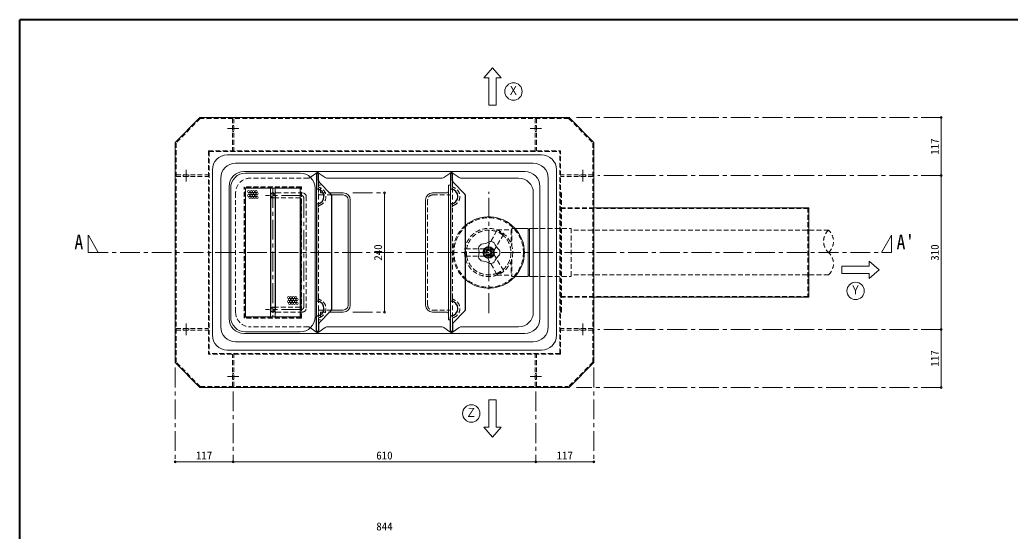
# Model space of a CAD drawing. Units: millimetres at full size, sheet at 1:8. Extents: x -1685 to 1555, y -1115 to 1133.
# Drawn here: x -1685 to 312, y 102 to 1133 of the extents above; entities that cross this region are included whole.
import ezdxf
from ezdxf.enums import TextEntityAlignment as Align

# ---------------------------------------------------------------- set-up
doc = ezdxf.new("R2010")
doc.units = ezdxf.units.MM
doc.header["$LTSCALE"] = 8
doc.header["$PDMODE"] = 32
doc.header["$PDSIZE"] = 4
doc.linetypes.add('CHAIN1', pattern=[8, 5, -1, 1, -1])
doc.linetypes.add('DASHED1', pattern=[1.8, 1.2, -0.6])
doc.layers.add('0-0_ﾚｲﾔ1', color=4, linetype='Continuous', lineweight=9)
doc.styles.add('ＭＳ ゴシック', font='')
doc.styles.get('ＭＳ ゴシック').set_extended_font_data('MS Gothic')

msp = doc.modelspace()

# ---------------------------------------------------------------- linework, layer by layer
at = {"layer": '0-0_ﾚｲﾔ1', "color": 1, "lineweight": 40}
for p in [(-1684.576, -1114.982), (1555.424, 1133.018)]:
    msp.add_line(p, (-1684.576, 1133.018), dxfattribs=at)
at = {"layer": '0-0_ﾚｲﾔ1'}
for p, q in [((-749.576, 1016.018), (-732.076, 1036.018)), ((-732.076, 1036.018), (-714.576, 1016.018)), ((-749.576, 1016.018), (-739.576, 1016.018)), ((-739.576, 1016.018), (-739.576, 961.018)), ((-724.576, 961.018), (-724.576, 1016.018)), ((-724.576, 1016.018), (-714.576, 1016.018)), ((-739.576, 961.018), (-724.576, 961.018)), ((172.424, 936.018), (172.424, 819.018)), ((-632.788, 860.807), (-1266.365, 860.807)), ((-649.576, 844.018), (-1249.576, 844.018)), ((-1296.365, 497.23), (-1296.365, 830.807)), ((-666.365, 827.23), (-1232.788, 827.23)), ((-602.788, 497.23), (-602.788, 830.807)), ((172.424, 819.018), (172.424, 509.018)), ((-1279.576, 514.018), (-1279.576, 814.018)), ((-820.576, 800.018), (-816.576, 800.018)), ((-820.576, 528.018), (-820.576, 800.018)), ((-619.576, 514.018), (-619.576, 814.018)), ((-1262.788, 530.807), (-1262.788, 797.23)), ((-1086.576, 793.45), (-1086.576, 760.587)), ((-1059.576, 784.018), (-1032.576, 784.018)), ((-1032.576, 780.018), (-1056.692, 780.018)), ((-949.576, 784.018), (-949.576, 544.018)), ((-824.576, 784.018), (-852.576, 784.018)), ((-816.576, 793.45), (-816.576, 760.587)), ((-636.365, 530.807), (-636.365, 797.23)), ((-1022.576, 770.018), (-1022.576, 558.018)), ((-1018.576, 770.018), (-1018.576, 558.018)), ((-866.576, 770.018), (-866.576, 558.018)), ((-527.576, 754.018), (-94.62, 754.018)), ((-94.62, 754.018), (-94.62, 574.018)), ((-660.076, 712.518), (-686.362, 712.518)), ((-660.076, 709.518), (-657.076, 709.518)), ((-657.076, 712.518), (-657.076, 615.518)), ((-657.076, 712.518), (-649.576, 712.518)), ((27.424, 646.518), (27.424, 636.518)), ((27.424, 646.518), (47.424, 629.018)), ((-27.576, 636.518), (-27.576, 621.518)), ((27.424, 636.518), (-27.576, 636.518)), ((-27.576, 621.518), (27.424, 621.518)), ((47.424, 629.018), (27.424, 611.518)), ((27.424, 621.518), (27.424, 611.518)), ((-660.076, 618.518), (-657.076, 618.518)), ((-657.076, 615.518), (-649.576, 615.518)), ((-1086.576, 534.587), (-1086.576, 567.45)), ((-816.576, 534.587), (-816.576, 567.45)), ((-527.576, 574.018), (-94.62, 574.018)), ((-1059.576, 544.018), (-1032.576, 544.018)), ((-1032.576, 548.018), (-1056.692, 548.018)), ((-824.576, 544.018), (-852.576, 544.018)), ((-820.576, 528.018), (-816.576, 528.018)), ((-666.365, 500.807), (-1232.788, 500.807)), ((172.424, 509.018), (172.424, 392.018)), ((-649.576, 484.018), (-1249.576, 484.018)), ((-632.788, 467.23), (-1266.365, 467.23)), ((-739.576, 367.018), (-739.576, 312.018)), ((-724.576, 367.018), (-739.576, 367.018)), ((-724.576, 312.018), (-724.576, 367.018)), ((-739.576, 312.018), (-749.576, 312.018)), ((-732.076, 292.018), (-749.576, 312.018)), ((-714.576, 312.018), (-732.076, 292.018)), ((-714.576, 312.018), (-724.576, 312.018)), ((-1254.576, 242.018), (-1371.576, 242.018)), ((-644.576, 242.018), (-1254.576, 242.018)), ((-527.576, 242.018), (-644.576, 242.018))]:
    msp.add_line(p, q, dxfattribs=at)
at = {"layer": '0-0_ﾚｲﾔ1', "linetype": 'DASHED1'}
for p, q in [((-1320.748, 934.018), (-1369.576, 885.19)), ((-578.405, 934.018), (-1320.748, 934.018)), ((-1256.176, 934.018), (-1256.176, 869.018)), ((-1252.976, 920.018), (-1256.176, 920.018)), ((-1252.976, 934.018), (-1252.976, 869.018)), ((-646.176, 934.018), (-646.176, 869.018)), ((-642.976, 920.018), (-646.176, 920.018)), ((-642.976, 934.018), (-642.976, 869.018)), ((-578.405, 934.018), (-529.576, 885.19)), ((-1252.976, 908.018), (-1256.176, 908.018)), ((-642.976, 908.018), (-646.176, 908.018)), ((-1369.576, 442.847), (-1369.576, 885.19)), ((-529.576, 442.847), (-529.576, 885.19)), ((-1304.576, 869.018), (-594.576, 869.018)), ((-1304.576, 869.018), (-1304.576, 459.018)), ((-1302.976, 867.418), (-596.176, 867.418)), ((-1302.976, 867.418), (-1302.976, 460.618)), ((-596.176, 460.618), (-596.176, 867.418)), ((-594.576, 459.018), (-594.576, 869.018)), ((-1369.576, 820.618), (-1304.576, 820.618)), ((-1355.576, 817.418), (-1355.576, 820.618)), ((-1343.576, 817.418), (-1343.576, 820.618)), ((-529.576, 820.618), (-594.576, 820.618)), ((-555.576, 817.418), (-555.576, 820.618)), ((-543.576, 817.418), (-543.576, 820.618)), ((-1369.576, 817.418), (-1304.576, 817.418)), ((-1102.984, 814.018), (-1219.576, 814.018)), ((-1100.053, 814.967), (-1098.928, 815.781)), ((-1078.576, 800.018), (-1082.576, 800.018)), ((-1078.576, 785.518), (-1078.576, 800.018)), ((-529.576, 817.418), (-594.576, 817.418)), ((-1249.576, 544.018), (-1249.576, 784.018)), ((-1232.076, 531.518), (-1232.076, 796.518)), ((-1117.076, 796.518), (-1232.076, 796.518)), ((-1231.076, 532.518), (-1231.076, 795.518)), ((-1118.076, 795.518), (-1231.076, 795.518)), ((-1167.076, 784.018), (-1114.766, 784.018)), ((-1118.076, 532.518), (-1118.076, 795.518)), ((-1117.076, 531.518), (-1117.076, 796.518)), ((-1082.576, 756.162), (-1082.576, 797.875)), ((-1079.576, 780.018), (-1056.692, 780.018)), ((-1077.076, 784.018), (-1059.576, 784.018)), ((-852.576, 780.018), (-816.576, 780.018)), ((-812.576, 756.162), (-812.576, 797.875)), ((-1172.076, 774.018), (-1119.766, 774.018)), ((-1117.266, 556.518), (-1117.266, 771.518)), ((-1107.266, 551.518), (-1107.266, 776.518)), ((-862.576, 558.018), (-862.576, 770.018)), ((-594.576, 754.018), (-527.576, 754.018)), ((-594.576, 752.418), (-96.22, 752.418)), ((-96.22, 754.018), (-96.22, 574.018)), ((-741.946, 674.913), (-722.821, 708.038)), ((-728.956, 667.413), (-709.831, 700.538)), ((-710.581, 699.239), (-723.571, 706.739)), ((-709.831, 700.538), (-722.821, 708.038)), ((-693.076, 712.518), (-694.076, 709.518)), ((-693.076, 712.518), (-693.076, 677.802)), ((-686.362, 712.518), (-693.076, 712.518)), ((-596.176, 717.518), (-594.576, 717.518)), ((-54.62, 709.018), (-573.076, 709.018)), ((-96.22, 715.018), (-94.62, 715.018)), ((-786.076, 656.518), (-786.076, 671.518)), ((-786.076, 671.518), (-747.826, 671.518)), ((-784.576, 656.518), (-784.576, 671.518)), ((-739.576, 673.544), (-747.826, 668.781)), ((-747.826, 671.518), (-747.826, 656.518)), ((-739.576, 654.492), (-747.826, 659.255)), ((-728.956, 667.413), (-741.946, 674.913)), ((-728.956, 660.623), (-741.946, 653.123)), ((-731.326, 668.781), (-731.326, 659.255)), ((-728.956, 660.623), (-709.831, 627.498)), ((-786.076, 656.518), (-747.826, 656.518)), ((-741.946, 653.123), (-722.821, 619.998)), ((-694.076, 647.225), (-694.076, 618.518)), ((-693.076, 650.234), (-693.076, 615.518)), ((-723.571, 621.297), (-710.581, 628.797)), ((-722.821, 619.998), (-709.831, 627.498)), ((-54.62, 619.018), (-573.076, 619.018)), ((-722.783, 618.518), (-694.076, 618.518)), ((-694.076, 618.518), (-693.076, 615.518)), ((-686.362, 615.518), (-693.076, 615.518)), ((-649.576, 615.518), (-573.076, 615.518)), ((-596.176, 610.518), (-594.576, 610.518)), ((-94.62, 613.018), (-96.22, 613.018)), ((-1082.576, 571.875), (-1082.576, 530.162)), ((-812.576, 571.875), (-812.576, 530.162)), ((-594.576, 575.618), (-96.22, 575.618)), ((-594.576, 574.018), (-527.576, 574.018)), ((-1119.766, 554.018), (-1172.076, 554.018)), ((-1114.766, 544.018), (-1167.076, 544.018)), ((-1079.576, 548.018), (-1056.692, 548.018)), ((-1078.576, 542.518), (-1078.576, 528.018)), ((-1077.076, 544.018), (-1059.576, 544.018)), ((-852.576, 548.018), (-816.576, 548.018)), ((-594.576, 544.018), (-592.976, 544.018)), ((-1117.076, 531.518), (-1232.076, 531.518)), ((-1118.076, 532.518), (-1231.076, 532.518)), ((-1078.576, 528.018), (-1082.576, 528.018)), ((-1369.576, 510.618), (-1304.576, 510.618)), ((-1369.576, 507.418), (-1304.576, 507.418)), ((-1355.576, 507.418), (-1355.576, 510.618)), ((-1343.576, 507.418), (-1343.576, 510.618)), ((-1102.984, 514.018), (-1219.576, 514.018)), ((-1100.053, 513.069), (-1098.928, 512.255)), ((-529.576, 510.618), (-594.576, 510.618)), ((-529.576, 507.418), (-594.576, 507.418)), ((-555.576, 507.418), (-555.576, 510.618)), ((-543.576, 507.418), (-543.576, 510.618)), ((-596.176, 460.618), (-1302.976, 460.618)), ((-1320.748, 394.018), (-1369.576, 442.847)), ((-594.576, 459.018), (-1304.576, 459.018)), ((-1256.176, 394.018), (-1256.176, 459.018)), ((-1252.976, 394.018), (-1252.976, 459.018)), ((-646.176, 394.018), (-646.176, 459.018)), ((-642.976, 394.018), (-642.976, 459.018)), ((-529.576, 442.847), (-578.405, 394.018)), ((-1252.976, 420.018), (-1256.176, 420.018)), ((-642.976, 420.018), (-646.176, 420.018)), ((-1252.976, 408.018), (-1256.176, 408.018)), ((-642.976, 408.018), (-646.176, 408.018)), ((-1320.748, 394.018), (-578.405, 394.018))]:
    msp.add_line(p, q, dxfattribs=at)
at = {"layer": '0-0_ﾚｲﾔ1', "color": 7, "lineweight": 18}
for p, q in [((-577.576, 936.018), (-527.576, 886.018)), ((-1371.576, 442.018), (-1371.576, 886.018)), ((-527.576, 442.018), (-527.576, 886.018)), ((-1119.576, 824.018), (-1229.576, 824.018)), ((-1098.928, 815.781), (-1088.149, 823.581)), ((-1069.1, 814.967), (-1081.004, 823.581)), ((-799.1, 814.967), (-811.004, 823.581)), ((-832.984, 814.018), (-1066.169, 814.018)), ((-796.169, 814.018), (-679.576, 814.018)), ((-1259.576, 534.018), (-1259.576, 794.018)), ((-1229.576, 534.018), (-1229.576, 794.018)), ((-1119.576, 794.018), (-1229.576, 794.018)), ((-1179.576, 779.018), (-1179.576, 794.018)), ((-1169.576, 779.018), (-1169.576, 794.018)), ((-1119.576, 534.018), (-1119.576, 794.018)), ((-1089.576, 534.018), (-1089.576, 794.018)), ((-649.576, 544.018), (-649.576, 784.018)), ((-1179.576, 549.018), (-1179.576, 534.018)), ((-1169.576, 549.018), (-1169.576, 534.018)), ((-1119.576, 534.018), (-1229.576, 534.018)), ((-1229.576, 504.018), (-1119.576, 504.018)), ((-1098.928, 512.255), (-1088.149, 504.456)), ((-1069.1, 513.069), (-1081.004, 504.456)), ((-832.984, 514.018), (-1066.169, 514.018)), ((-799.1, 513.069), (-811.004, 504.456)), ((-796.169, 514.018), (-679.576, 514.018)), ((-1321.576, 392.018), (-1371.576, 442.018)), ((-527.576, 442.018), (-577.576, 392.018)), ((-1321.576, 392.018), (-577.576, 392.018))]:
    msp.add_line(p, q, dxfattribs=at)
at = {"layer": '0-0_ﾚｲﾔ1', "linetype": 'CHAIN1'}
for p, q in [((172.424, 936.018), (-562.576, 936.018)), ((-1242.976, 914.018), (-1266.176, 914.018)), ((-632.976, 914.018), (-656.176, 914.018)), ((-1349.576, 807.418), (-1349.576, 830.618)), ((-549.576, 807.418), (-549.576, 830.618)), ((172.424, 819.018), (-519.576, 819.018)), ((-1117.266, 779.018), (-1189.576, 779.018)), ((-1174.576, 794.018), (-1174.576, 534.018)), ((-1013.576, 784.018), (-949.576, 784.018)), ((-739.576, 542.018), (-739.576, 786.018)), ((-1112.266, 774.018), (-1112.266, 554.018)), ((-1526.576, 664.018), (-1546.576, 699.018)), ((-1546.576, 699.018), (-1546.576, 664.018)), ((-1546.576, 664.018), (72.424, 664.018)), ((-1117.266, 549.018), (-1189.576, 549.018)), ((-1013.576, 544.018), (-949.576, 544.018)), ((-1349.576, 497.418), (-1349.576, 520.618)), ((-549.576, 497.418), (-549.576, 520.618)), ((172.424, 509.018), (-519.576, 509.018)), ((-1371.576, 432.018), (-1371.576, 242.018)), ((-527.576, 432.018), (-527.576, 242.018)), ((-1242.976, 414.018), (-1266.176, 414.018)), ((-632.976, 414.018), (-656.176, 414.018)), ((-1254.576, 384.018), (-1254.576, 242.018)), ((-644.576, 384.018), (-644.576, 242.018)), ((172.424, 392.018), (-562.576, 392.018))]:
    msp.add_line(p, q, dxfattribs=at)
at = {"layer": '0-0_ﾚｲﾔ1', "color": 5, "lineweight": 25}
for p, q in [((-1082.576, 823.083), (-1086.576, 823.083)), ((-1086.576, 823.083), (-1086.576, 793.45)), ((-1082.576, 809.089), (-1082.576, 823.083)), ((-812.576, 823.083), (-816.576, 823.083)), ((-816.576, 823.083), (-816.576, 793.45)), ((-812.576, 809.089), (-812.576, 823.083)), ((-1058.041, 782.483), (-1081.112, 805.554)), ((-788.041, 782.483), (-811.112, 805.554)), ((-1179.576, 779.018), (-1179.576, 549.018)), ((-1169.576, 779.018), (-1169.576, 549.018)), ((-1056.576, 778.947), (-1056.576, 549.089)), ((-786.576, 549.089), (-786.576, 778.947)), ((-1086.576, 760.587), (-1086.576, 567.45)), ((-816.576, 760.587), (-816.576, 567.45)), ((-1058.041, 545.554), (-1081.112, 522.483)), ((-788.041, 545.554), (-811.112, 522.483)), ((-1086.576, 504.954), (-1086.576, 534.587)), ((-816.576, 504.954), (-816.576, 534.587)), ((-1082.576, 504.954), (-1086.576, 504.954)), ((-1082.576, 518.947), (-1082.576, 504.954)), ((-812.576, 504.954), (-816.576, 504.954)), ((-812.576, 518.947), (-812.576, 504.954))]:
    msp.add_line(p, q, dxfattribs=at)
at = {"layer": '0-0_ﾚｲﾔ1', "color": 7, "linetype": 'DASHED1', "lineweight": 18}
for p, q in [((-1082.576, 797.875), (-1082.576, 809.089)), ((-812.576, 797.875), (-812.576, 809.089)), ((-1082.576, 571.875), (-1082.576, 756.162)), ((-812.576, 571.875), (-812.576, 756.162)), ((-1082.576, 530.162), (-1082.576, 518.947)), ((-812.576, 530.162), (-812.576, 518.947))]:
    msp.add_line(p, q, dxfattribs=at)
at = {"layer": '0-0_ﾚｲﾔ1', "color": 7, "lineweight": 18}
for points in [[(-577.576, 936.018), (-1321.576, 936.018), (-1371.576, 886.018)], [(-1088.149, 823.581), (-1087.813, 823.792), (-1087.233, 824.146), (-1086.653, 824.469), (-1086.073, 824.743), (-1085.493, 824.947), (-1084.913, 825.063), (-1084.576, 825.083), (-1084.24, 825.063), (-1083.66, 824.947), (-1083.08, 824.743), (-1082.5, 824.469), (-1081.92, 824.146), (-1081.34, 823.792), (-1081.004, 823.581)], [(-830.053, 814.967), (-818.149, 823.581), (-817.813, 823.792), (-817.233, 824.146), (-816.653, 824.469), (-816.073, 824.743), (-815.493, 824.947), (-814.913, 825.063), (-814.576, 825.083), (-814.24, 825.063), (-813.66, 824.947), (-813.08, 824.743), (-812.5, 824.469), (-811.92, 824.146), (-811.34, 823.792), (-811.004, 823.581)], [(-1088.149, 504.456), (-1087.813, 504.244), (-1087.233, 503.89), (-1086.653, 503.567), (-1086.073, 503.294), (-1085.493, 503.089), (-1084.913, 502.973), (-1084.576, 502.954), (-1084.24, 502.973), (-1083.66, 503.089), (-1083.08, 503.294), (-1082.5, 503.567), (-1081.92, 503.89), (-1081.34, 504.244), (-1081.004, 504.456)], [(-830.053, 513.069), (-818.149, 504.456), (-817.813, 504.244), (-817.233, 503.89), (-816.653, 503.567), (-816.073, 503.294), (-815.493, 503.089), (-814.913, 502.973), (-814.576, 502.954), (-814.24, 502.973), (-813.66, 503.089), (-813.08, 503.294), (-812.5, 503.567), (-811.92, 503.89), (-811.34, 504.244), (-811.004, 504.456)]]:
    msp.add_lwpolyline(points, dxfattribs=at)
at = {"layer": '0-0_ﾚｲﾔ1', "linetype": 'DASHED1'}
for points in [[(-594.576, 784.018), (-592.976, 784.018), (-592.976, 544.018)], [(-722.783, 709.518), (-694.076, 709.518), (-694.076, 680.811)], [(-649.576, 712.518), (-573.076, 712.518), (-573.076, 615.518)]]:
    msp.add_lwpolyline(points, dxfattribs=at)
at = {"layer": '0-0_ﾚｲﾔ1'}
msp.add_lwpolyline([(-660.076, 712.518), (-660.076, 615.518), (-686.362, 615.518)], dxfattribs=at)
at = {"layer": '0-0_ﾚｲﾔ1', "linetype": 'CHAIN1'}
msp.add_lwpolyline([(52.424, 664.018), (72.424, 699.018), (72.424, 664.018)], dxfattribs=at)
at = {"layer": '0-0_ﾚｲﾔ1', "color": 7, "lineweight": 18}
for centre, radius in [((-689.576, 988.518), 17.5), ((-739.576, 664.018), 11.5), ((-739.576, 664.018), 10.5), ((-739.576, 664.018), 6.5), ((-0.076, 586.518), 17.5), ((-774.576, 339.518), 17.5)]:
    msp.add_circle(centre, radius, dxfattribs=at)
at = {"layer": '0-0_ﾚｲﾔ1'}
for centre in [(-1223.473, 786.893), (-1223.473, 778.893), (-1220.973, 782.893), (-1218.473, 786.893), (-1218.473, 778.893), (-1215.973, 782.893), (-1213.473, 786.893), (-1213.473, 778.893), (-1210.973, 782.893), (-1208.473, 786.893), (-1208.473, 778.893), (-1205.973, 782.893), (-1220.973, 774.893), (-1215.973, 774.893), (-1210.973, 774.893), (-1205.973, 774.893), (-1143.213, 573.109), (-1143.213, 565.109), (-1140.713, 569.109), (-1140.713, 561.109), (-1138.213, 573.109), (-1138.213, 565.109), (-1135.713, 569.109), (-1135.713, 561.109), (-1133.213, 573.109), (-1133.213, 565.109), (-1130.713, 569.109), (-1130.713, 561.109), (-1128.213, 573.109), (-1128.213, 565.109), (-1125.713, 569.109), (-1125.713, 561.109)]:
    msp.add_circle(centre, 2, dxfattribs=at)
at = {"layer": '0-0_ﾚｲﾔ1', "linetype": 'DASHED1'}
for radius in [70, 48.5, 5, 4]:
    msp.add_circle((-739.576, 664.018), radius, dxfattribs=at)
at = {"layer": '0-0_ﾚｲﾔ1'}
for centre, radius, start, end in [((-1266.365, 830.807), 30, 90, 180), ((-632.788, 830.807), 30, 0, 90), ((-1249.576, 814.018), 30, 90, 180), ((-649.576, 814.018), 30, 0, 90), ((-1232.788, 797.23), 30, 90, 180), ((-666.365, 797.23), 30, 0, 90), ((-1032.576, 770.018), 14, 0, 90), ((-1032.576, 770.018), 10, 0, 90), ((-852.576, 770.018), 14, 90, 180), ((-824.576, 788.018), 4, 270, 0), ((-1032.576, 558.018), 14, 270, 0), ((-1032.576, 558.018), 10, 270, 0), ((-852.576, 558.018), 14, 180, 270), ((-824.576, 540.018), 4, 0, 90), ((-1232.788, 530.807), 30, 180, 270), ((-666.365, 530.807), 30, 270, 0), ((-1249.576, 514.018), 30, 180, 270), ((-649.576, 514.018), 30, 270, 0), ((-1266.365, 497.23), 30, 180, 270), ((-632.788, 497.23), 30, 270, 0)]:
    msp.add_arc(centre, radius, start, end, dxfattribs=at)
at = {"layer": '0-0_ﾚｲﾔ1', "color": 7, "lineweight": 18}
for centre, radius, start, end in [((-1229.576, 794.018), 30, 90, 180), ((-1119.576, 794.018), 30, 0, 90), ((-1066.169, 819.018), 5, 234.11149, 270), ((-832.984, 819.018), 5, 270, 305.88851), ((-796.169, 819.018), 5, 234.11149, 270), ((-679.576, 784.018), 30, 0, 90), ((-739.576, 664.018), 72, 229.24864, 130.75136), ((-739.576, 664.018), 22.5, 131.57818, 156.42182), ((-754.06, 708.596), 27.75, 269.07536, 306.92464), ((-739.576, 664.018), 22.5, 59.57818, 84.42182), ((-701.656, 691.569), 27.75, 197.07536, 234.92464), ((-786.448, 664.018), 27.75, 341.07536, 18.92464), ((-701.656, 636.468), 27.75, 125.07536, 162.92464), ((-739.576, 664.018), 22.5, 347.57818, 12.42182), ((-739.576, 664.018), 22.5, 203.57818, 228.42182), ((-754.06, 619.441), 27.75, 53.07536, 90.92464), ((-739.576, 664.018), 22.5, 275.57818, 300.42182), ((-679.576, 544.018), 30, 270, 0), ((-1229.576, 534.018), 30, 180, 270), ((-1119.576, 534.018), 30, 270, 0), ((-1066.169, 509.018), 5, 90, 125.88851), ((-832.984, 509.018), 5, 54.11149, 90), ((-796.169, 509.018), 5, 90, 125.88851)]:
    msp.add_arc(centre, radius, start, end, dxfattribs=at)
at = {"layer": '0-0_ﾚｲﾔ1', "linetype": 'DASHED1'}
for centre, radius, start, end in [((-1219.576, 784.018), 30, 90, 180), ((-1102.984, 819.018), 5, 270, 305.88851), ((-1172.076, 781.518), 7.5, 180, 270), ((-1167.076, 786.518), 2.5, 180, 270), ((-1114.766, 776.518), 7.5, 0, 90), ((-1079.576, 783.018), 3, 180, 270), ((-1077.076, 785.518), 1.5, 180, 270), ((-852.576, 770.018), 10, 90, 180), ((-1119.766, 771.518), 2.5, 0, 90), ((-739.576, 664.018), 72, 130.75136, 229.24864), ((-739.576, 664.018), 45, 69.59407, 170.40593), ((-739.576, 664.018), 45, 309.59407, 50.40593), ((-34.308, 686.518), 30.312, 132.07502, 227.92498), ((-74.933, 686.518), 30.312, 312.07502, 47.92498), ((-74.933, 641.518), 30.312, 312.07502, 47.92498), ((-739.576, 664.018), 45, 189.59407, 290.40593), ((-1219.576, 544.018), 30, 180, 270), ((-1172.076, 546.518), 7.5, 90, 180), ((-1167.076, 541.518), 2.5, 90, 180), ((-1119.766, 556.518), 2.5, 270, 0), ((-1114.766, 551.518), 7.5, 270, 0), ((-1079.576, 545.018), 3, 90, 180), ((-1077.076, 542.518), 1.5, 90, 180), ((-852.576, 558.018), 10, 180, 270), ((-1102.984, 509.018), 5, 54.11149, 90)]:
    msp.add_arc(centre, radius, start, end, dxfattribs=at)
at = {"layer": '0-0_ﾚｲﾔ1', "color": 5, "lineweight": 25}
for centre, radius, start, end in [((-1077.576, 809.089), 5, 180, 225), ((-807.576, 809.089), 5, 180, 225), ((-1174.576, 779.018), 5, 0, 180), ((-1085.076, 793.45), 1.5, 180, 264.78409), ((-1086.576, 777.018), 15, 275.21591, 84.78409), ((-1061.576, 778.947), 5, 0, 45), ((-815.076, 793.45), 1.5, 180, 264.78409), ((-816.576, 777.018), 15, 275.21591, 84.78409), ((-791.576, 778.947), 5, 0, 45), ((-1085.076, 760.587), 1.5, 95.21591, 180), ((-815.076, 760.587), 1.5, 95.21591, 180), ((-1085.076, 567.45), 1.5, 180, 264.78409), ((-1086.576, 551.018), 15, 275.21591, 84.78409), ((-815.076, 567.45), 1.5, 180, 264.78409), ((-816.576, 551.018), 15, 275.21591, 84.78409), ((-1174.576, 549.018), 5, 180, 0), ((-1061.576, 549.089), 5, 315, 360), ((-791.576, 549.089), 5, 315, 360), ((-1085.076, 534.587), 1.5, 95.21591, 180), ((-1077.576, 518.947), 5, 135, 180), ((-815.076, 534.587), 1.5, 95.21591, 180), ((-807.576, 518.947), 5, 135, 180)]:
    msp.add_arc(centre, radius, start, end, dxfattribs=at)
at = {"layer": '0-0_ﾚｲﾔ1', "color": 7, "linetype": 'DASHED1', "lineweight": 18}
for centre, radius, start, end in [((-1174.576, 779.018), 5, 180, 0), ((-1079.576, 797.875), 3, 180, 251.447), ((-1086.576, 777.018), 19, 288.553, 71.447), ((-809.576, 797.875), 3, 180, 251.447), ((-816.576, 777.018), 19, 288.553, 71.447), ((-1079.576, 756.162), 3, 108.553, 180), ((-809.576, 756.162), 3, 108.553, 180), ((-1079.576, 571.875), 3, 180, 251.447), ((-1086.576, 551.018), 19, 288.553, 71.447), ((-809.576, 571.875), 3, 180, 251.447), ((-816.576, 551.018), 19, 288.553, 71.447), ((-1174.576, 549.018), 5, 0, 180), ((-1079.576, 530.162), 3, 108.553, 180), ((-809.576, 530.162), 3, 108.553, 180)]:
    msp.add_arc(centre, radius, start, end, dxfattribs=at)
at = {"layer": '0-0_ﾚｲﾔ1', "linetype": 'CHAIN1'}
for centre, start, end in [((-1169.576, 784.018), 180, 270), ((-1117.266, 774.018), 0, 90), ((-1169.576, 544.018), 90, 180), ((-1117.266, 554.018), 270, 0)]:
    msp.add_arc(centre, 5, start, end, dxfattribs=at)
at = {"layer": '0-0_ﾚｲﾔ1', "color": 1}
for p in [(172.424, 936.018), (172.424, 819.018), (-949.576, 784.018), (-949.576, 544.018), (172.424, 509.018), (172.424, 392.018), (-1371.576, 242.018), (-1254.576, 242.018), (-644.576, 242.018), (-527.576, 242.018)]:
    msp.add_point(p, dxfattribs=at)

# ---------------------------------------------------------------- texts
at = {"layer": '0-0_ﾚｲﾔ1', "color": 7, "style": 'ＭＳ ゴシック', "width": 0.9}
for s, height, p in [('Ｘ', 17.6, (-700.576, 976.518)), ('A', 29.33, (-1574.576, 661.518)), ("A'", 29.33, (82.424, 661.518)), ('Ｙ', 17.6, (-11.076, 574.518)), ('Ｚ', 17.6, (-785.576, 327.518))]:
    msp.add_text(s, height=height, dxfattribs=at).set_placement(p, align=Align.BOTTOM_LEFT)
at = {"layer": '0-0_ﾚｲﾔ1', "color": 7, "style": 'ＭＳ ゴシック'}
for s, p in [('117', (172.424, 861.018)), ('240', (-949.576, 647.518)), ('310', (172.424, 647.518)), ('117', (172.424, 434.018))]:
    msp.add_text(s, height=16.13, rotation=90, dxfattribs=at).set_placement(p, align=Align.BOTTOM_LEFT)
for s, p in [('117', (-1329.576, 242.018)), ('610', (-966.076, 242.018)), ('117', (-602.576, 242.018)), ('844', (-966.076, 99.018))]:
    msp.add_text(s, height=16.13, dxfattribs=at).set_placement(p, align=Align.BOTTOM_LEFT)

doc.saveas('drawing.dxf')
